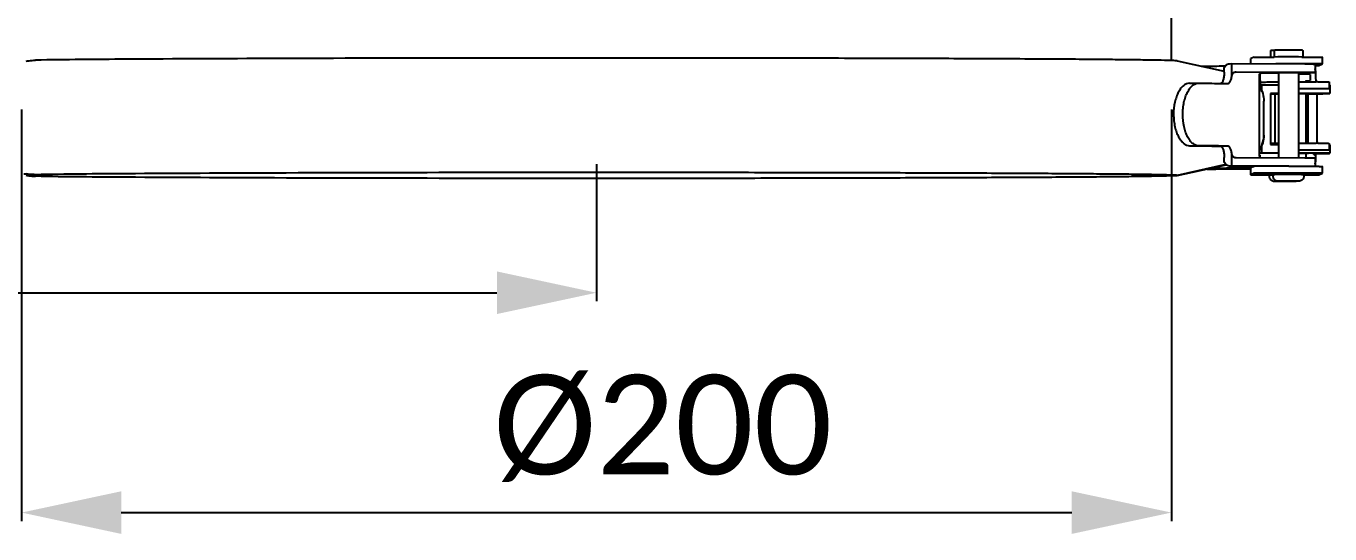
# Model space of a CAD drawing. Header units: millimetres. Extents: x 233 to 4124, y -943 to 2529.
# Drawn here: x 3369 to 3598.1, y 231.1 to 320.3 of the extents above; entities that cross this region are included whole.
import ezdxf

# ---------------------------------------------------------------- set-up
doc = ezdxf.new("R2010")
doc.units = ezdxf.units.MM
doc.header["$LTSCALE"] = 115.5
doc.header["$PDMODE"] = 3
doc.header["$PDSIZE"] = 8
doc.layers.get('0').update_dxf_attribs({"linetype": 'CONTINUOUS'})
doc.layers.get('Defpoints').update_dxf_attribs({"linetype": 'CONTINUOUS'})
doc.styles.get("Standard").update_dxf_attribs({"font": 'calibri.ttf'})
doc.dimstyles.new('DIMSTYLE_1', dxfattribs={"dimtxt": 17.5, "dimasz": 17.5, "dimexe": 1.5, "dimexo": 1, "dimgap": 0.875, "dimtad": 1, "dimdec": 0, "dimdsep": 46, "dimtxsty": 'Standard', "dimblk": '_FILLED', "dimblk1": '_FILLED', "dimblk2": '_FILLED', "dimcen": 0.09, "dimazin": 2, "dimtp": 0.01, "dimtm": 0.01, "dimtfac": 1, "dimtdec": 0, "dimtofl": 0, "dimtmove": 0, "dimatfit": 3, "dimldrblk": '_FILLED', "dimfxl": 1, "dimtolj": 1, "dimarcsym": 0})
doc.dimstyles.new('DIMSTYLE_3', dxfattribs={"dimtxt": 17.5, "dimasz": 17.5, "dimexe": 1.5, "dimexo": 1, "dimgap": 0.875, "dimtad": 1, "dimdsep": 46, "dimtxsty": 'Standard', "dimblk": '_FILLED', "dimblk1": '_FILLED', "dimblk2": '_FILLED', "dimcen": 0.09, "dimazin": 2, "dimtp": 0.01, "dimtm": 0.01, "dimtfac": 1, "dimtofl": 0, "dimtmove": 0, "dimatfit": 3, "dimldrblk": '_FILLED', "dimfxl": 1, "dimtolj": 1, "dimarcsym": 0})

# ---------------------------------------------------------------- blocks, each defined once
blk = doc.blocks.new('_FILLED')
at = {"color": 0, "linetype": 'ByBlock'}
blk.add_solid([(0, 0), (-1, 0.214), (-1, -0.214)], dxfattribs=at)
blk = doc.blocks.new('*D182')
at = {"color": 0, "linetype": 'Continuous', "lineweight": -2}
for p, q in [((3368.21, 305.69), (3368.21, 233.33)), ((3570.21, 305.69), (3570.21, 233.33)), ((3385.71, 234.83), (3552.71, 234.83))]:
    blk.add_line(p, q, dxfattribs=at)
at = {"layer": 'Defpoints', "color": 0}
for p in [(3368.21, 306.69), (3570.21, 306.69), (3570.21, 234.83)]:
    blk.add_point(p, dxfattribs=at)
at = {"color": 0, "linetype": 'ByBlock', "lineweight": -2, "xscale": 17.5, "yscale": 17.5, "zscale": 17.5, "rotation": 180}
blk.add_blockref('_FILLED', (3368.21, 234.83), dxfattribs=at)
at = {"color": 0, "linetype": 'ByBlock', "lineweight": -2, "xscale": 17.5, "yscale": 17.5, "zscale": 17.5}
blk.add_blockref('_FILLED', (3570.21, 234.83), dxfattribs=at)
at = {"color": 0, "insert": (3480.87, 259.04), "char_height": 17.5, "attachment_point": 2, "line_spacing_factor": 0.9}
blk.add_mtext('\\A1;%%c200', dxfattribs=at)
blk = doc.blocks.new('*D183')
at = {"color": 0, "linetype": 'Continuous', "lineweight": -2}
for p, q in [((3056.71, 426.17), (3056.71, 271.97)), ((3469.21, 296.08), (3469.21, 271.97)), ((3074.21, 273.47), (3451.71, 273.47))]:
    blk.add_line(p, q, dxfattribs=at)
at = {"layer": 'Defpoints', "color": 0}
for p in [(3056.71, 427.17), (3469.21, 297.08), (3469.21, 273.47)]:
    blk.add_point(p, dxfattribs=at)
at = {"color": 0, "linetype": 'ByBlock', "lineweight": -2, "xscale": 17.5, "yscale": 17.5, "zscale": 17.5, "rotation": 180}
blk.add_blockref('_FILLED', (3056.71, 273.47), dxfattribs=at)
at = {"color": 0, "linetype": 'ByBlock', "lineweight": -2, "xscale": 17.5, "yscale": 17.5, "zscale": 17.5}
blk.add_blockref('_FILLED', (3469.21, 273.47), dxfattribs=at)
at = {"color": 0, "insert": (3262.33, 297.68), "char_height": 17.5, "attachment_point": 2, "line_spacing_factor": 0.9}
blk.add_mtext('\\A1;413', dxfattribs=at)

msp = doc.modelspace()

# ---------------------------------------------------------------- linework, layer by layer
at = {"linetype": 'Continuous'}
for p, q in [((3570.20762, 314.26531), (3570.20762, 324.68534)), ((3571.20215, 314.21618), (3579.48828, 312.39361)), ((3584.1433, 314.61371), (3584.14377, 314.61408)), ((3584.1433, 313.7169), (3584.1433, 314.6137)), ((3584.77872, 314.87226), (3584.14377, 314.61408)), ((3587.6433, 315.96368), (3587.6433, 314.89769)), ((3588.26884, 314.89948), (3588.28345, 314.89951)), ((3588.27825, 316.02187), (3588.27825, 314.92188)), ((3588.2783, 314.89937), (3588.2929, 314.8994)), ((3593.1195, 314.89985), (3593.27257, 314.89951)), ((3593.26361, 314.89941), (3593.2782, 314.89938)), ((3593.27257, 314.89951), (3593.28734, 314.89948)), ((3593.27825, 316.02187), (3593.27825, 314.92188)), ((3596.77825, 313.6719), (3596.77825, 314.87188)), ((3579.48828, 312.22682), (3579.48828, 312.72681)), ((3580.40146, 313.72891), (3580.85803, 313.72996)), ((3580.85803, 313.72996), (3593.66272, 313.67906)), ((3580.85803, 311.72999), (3580.85803, 313.72996)), ((3593.66272, 312.17908), (3581.58931, 312.22708)), ((3585.66464, 297.63963), (3585.66464, 311.63945)), ((3586.18343, 312.13917), (3589.02825, 312.13764)), ((3588.55094, 312.15887), (3588.52825, 312.16047)), ((3589.02825, 312.16754), (3589.02825, 297.19769)), ((3592.52825, 312.16753), (3592.52825, 297.18378)), ((3593.00557, 312.16209), (3593.02825, 312.16049)), ((3593.6692, 313.69852), (3593.038, 313.70004)), ((3594.56267, 311.84907), (3594.56267, 310.74908)), ((3595.40158, 313.66381), (3595.44866, 313.66047)), ((3595.44866, 312.16049), (3595.40158, 312.16383)), ((3595.46475, 313.69087), (3595.41456, 313.69118)), ((3595.44866, 313.66046), (3595.44866, 312.16048)), ((3596.14284, 313.41334), (3596.77779, 313.67152)), ((3596.77779, 313.67152), (3596.77825, 313.67189)), ((3573.37589, 310.29884), (3574.94406, 310.29998)), ((3574.94397, 310.29998), (3574.95743, 310.29992)), ((3580.17192, 310.23955), (3580.1758, 310.23953)), ((3585.77566, 310.8457), (3585.78242, 310.77134)), ((3585.77925, 310.77077), (3585.77925, 309.96967)), ((3586.10599, 309.99531), (3589.02825, 310.00129)), ((3586.10599, 308.80386), (3586.10599, 309.99531)), ((3593.81267, 310.64908), (3593.81267, 310.53314)), ((3593.83618, 310.69053), (3593.85377, 310.69062)), ((3593.85505, 310.69835), (3593.85527, 310.69837)), ((3595.91002, 310.53424), (3595.64096, 310.53421)), ((3595.91002, 309.33426), (3595.64096, 309.33423)), ((3597.95304, 310.52434), (3597.95352, 310.52412)), ((3597.95352, 309.32414), (3597.95304, 309.32436)), ((3597.95352, 310.52412), (3597.95352, 309.32414)), ((3598.06267, 309.97474), (3598.06267, 308.47475)), ((3586.44908, 301.14816), (3586.44908, 307.1646)), ((3589.02825, 308.50131), (3587.62674, 308.49844)), ((3587.62674, 308.49844), (3587.62674, 299.49856)), ((3587.62693, 308.42811), (3589.02825, 308.43194)), ((3588.3933, 308.4302), (3588.3933, 299.7171)), ((3593.81267, 308.48183), (3593.81267, 299.73327)), ((3593.81267, 308.44502), (3594.9135, 308.44803)), ((3594.23084, 299.73352), (3594.23084, 308.44616)), ((3595.79769, 300.06251), (3595.79769, 308.45098)), ((3598.06233, 308.47443), (3598.06267, 308.47475)), ((3586.10599, 297.99547), (3586.10599, 299.46733)), ((3589.02825, 298.00144), (3586.10599, 297.99547)), ((3587.62674, 299.49856), (3589.02825, 299.50142)), ((3593.81267, 297.98197), (3593.81267, 297.17857)), ((3595.47451, 297.9499), (3595.61773, 297.95042)), ((3595.91002, 299.73438), (3595.64096, 299.73435)), ((3595.91002, 298.5344), (3595.64096, 298.53437)), ((3597.95304, 299.72448), (3597.95352, 299.72426)), ((3597.95352, 298.52427), (3597.95304, 298.52449)), ((3597.95352, 299.72426), (3597.95352, 298.52427)), ((3598.06233, 297.97456), (3598.06267, 297.97489)), ((3598.06267, 299.47487), (3598.06267, 297.97489)), ((3579.79842, 295.98501), (3571.20215, 294.09118)), ((3571.20215, 294.05502), (3579.83537, 295.95393)), ((3579.48828, 296.72701), (3579.48828, 297.22701)), ((3580.40146, 295.72914), (3580.38761, 295.72929)), ((3580.85803, 295.73019), (3580.40146, 295.72914)), ((3580.85803, 295.73019), (3580.85803, 297.73017)), ((3590.85291, 295.69046), (3580.85803, 295.73019)), ((3581.5781, 297.22745), (3581.58931, 297.22727)), ((3581.58931, 297.22727), (3593.66272, 297.17927)), ((3584.72242, 295.64961), (3584.14377, 295.41433)), ((3585.7252, 297.41886), (3585.7252, 297.63963)), ((3592.90239, 295.70054), (3593.00897, 295.70033)), ((3593.00897, 295.70033), (3593.03232, 295.70028)), ((3595.40158, 297.16402), (3595.44866, 297.16068)), ((3595.42176, 295.69137), (3595.45201, 295.69118)), ((3595.44866, 297.16067), (3595.44866, 295.69117)), ((3596.77825, 294.47214), (3596.77825, 295.67213)), ((3571.19456, 294.08951), (3571.20215, 294.05502)), ((3582.74146, 295.30928), (3582.74104, 295.30947)), ((3582.74154, 295.25757), (3582.85039, 295.25863)), ((3584.1433, 294.21396), (3584.1433, 295.41395)), ((3584.14377, 294.21434), (3584.1433, 294.21397)), ((3584.77872, 294.47252), (3584.14377, 294.21434)), ((3587.39296, 294.18697), (3587.40179, 294.18694)), ((3587.3933, 294.01397), (3587.3933, 294.16396)), ((3588.02825, 294.07215), (3588.02825, 294.22215)), ((3588.9845, 294.28237), (3588.99721, 294.28242)), ((3588.99721, 294.28242), (3589.0125, 294.28249)), ((3589.02825, 294.47697), (3589.02825, 294.32215)), ((3592.52825, 294.47694), (3592.52825, 294.32215)), ((3592.54286, 294.28249), (3592.54876, 294.28246)), ((3592.57243, 294.2908), (3592.54436, 294.29076)), ((3592.5491, 294.28247), (3592.55863, 294.28242)), ((3592.55863, 294.28242), (3592.57105, 294.28237)), ((3593.52825, 294.07215), (3593.52825, 294.22215)), ((3596.14284, 294.21359), (3596.77779, 294.47177)), ((3596.77779, 294.47177), (3596.77825, 294.47214))]:
    msp.add_line(p, q, dxfattribs=at)
for points in [[(3595.57312, 312.27012), (3595.56641, 312.38997), (3595.54714, 312.51152), (3595.51641, 312.62767), (3595.47532, 312.73763), (3595.44866, 312.7922)], [(3595.63331, 310.53373), (3595.61802, 310.77627), (3595.59879, 311.17351), (3595.58408, 311.60305), (3595.57498, 312.0597), (3595.57302, 312.2701)], [(3595.57302, 296.65629), (3595.57497, 296.86667), (3595.58404, 297.323), (3595.59866, 297.7521), (3595.60819, 297.95048)], [(3595.44866, 296.13422), (3595.47368, 296.18498), (3595.51528, 296.29518), (3595.54648, 296.41177), (3595.56615, 296.53401), (3595.57312, 296.65628)]]:
    msp.add_lwpolyline(points, dxfattribs=at)
for centre, radius, start, end in [((3590.70911, -751.81678), 1066.71905, 89.99227378, 90.13028742), ((3590.79675, -805.73885), 1120.64111, 89.88124285, 89.9971262), ((3633.63608, 312.91335), 47.91623, 181.246509, 181.4193895), ((3590.77791, -816.88283), 1130.58512, 89.88546323, 90.11330805), ((3592.4878, -174.97188), 488.67182, 89.6568412, 89.8614836), ((3585.54328, 313.33433), 2.86696, 275.8896449, 276.5083494), ((3581.81408, 301.11228), 4.635, 340.357896, 359.9298469), ((3581.8379, 301.11179), 4.61241, 326.4859426, 340.2640884), ((3591.32199, -210.22124), 509.94711, 90.2590447, 90.4156723), ((3607.83861, 296.68971), 22.11052, 177.5220429, 178.1732625), ((3370.70538, 297.6569), 3.72892, 268.7155932, 269.0000475), ((3552.96456, 3150.24848), 2855.14629, 270.47185211, 270.59771998), ((3588.39337, 294.01397), 1.00006, 180.0001613, 225.0011052), ((3589.02831, 294.07215), 1.00006, 180.0001613, 225.0011052), ((3592.52819, 294.07215), 1.00006, 314.9988957, 359.9998377)]:
    msp.add_arc(centre, radius, start, end, dxfattribs=at)
for points, knots in [([(3368.99524, 314.16729), (3369.16848, 314.19291), (3369.71456, 314.2683), (3370.26388, 314.33609), (3370.6403, 314.34265)], [0, 0, 0, 0, 0.317478882, 1, 1, 1, 1]), ([(3571.20215, 314.21618), (3570.96652, 314.25035), (3570.22498, 314.26634), (3568.72741, 314.32025), (3566.45009, 314.35518), (3563.41531, 314.39955), (3559.64451, 314.43905), (3553.23654, 314.49522), (3543.65461, 314.5557), (3530.49057, 314.6153), (3515.41351, 314.66263), (3498.89192, 314.69628), (3475.48531, 314.72147), (3446.63556, 314.71306), (3414.96895, 314.65263), (3389.95569, 314.53455), (3375.94994, 314.43518), (3370.6403, 314.34265)], [0, 0, 0, 0, 0.003561258, 0.011059994, 0.022439792, 0.037614055, 0.056463801, 0.078842744, 0.133466679, 0.199788524, 0.275747558, 0.358984309, 0.44691251, 0.625854513, 0.790507722, 0.920568451, 1, 1, 1, 1]), ([(3584.77872, 314.87226), (3584.78497, 314.8748), (3584.80917, 314.87365), (3584.85814, 314.87782), (3584.93759, 314.87856), (3585.04543, 314.88108), (3585.18192, 314.88285), (3585.41854, 314.88573), (3585.77918, 314.88883), (3586.28436, 314.89216), (3586.87856, 314.8951), (3587.55001, 314.89761), (3588.02208, 314.8989), (3588.26884, 314.89948)], [0, 0, 0, 0, 0.005802597, 0.020074739, 0.042767046, 0.073768782, 0.112920102, 0.160040366, 0.27718491, 0.422885253, 0.594258286, 0.78790599, 1, 1, 1, 1]), ([(3588.27729, 316.02172), (3588.19408, 316.02123), (3588.04922, 316.02034), (3587.88335, 316.01841), (3587.78322, 316.01729), (3587.72277, 316.0151), (3587.6754, 316.01652), (3587.65798, 315.9991)], [0, 0, 0, 0, 0.401824156, 0.698352211, 0.804261553, 0.881033716, 1, 1, 1, 1]), ([(3588.44327, 316.07563), (3588.41412, 316.07517), (3588.36616, 316.07399), (3588.30826, 316.07261), (3588.29293, 316.05729)], [0, 0, 0, 0, 0.573539631, 1, 1, 1, 1]), ([(3593.26358, 316.05729), (3593.24608, 316.07478), (3593.19845, 316.07327), (3593.13762, 316.0755), (3593.03673, 316.0766), (3592.86961, 316.07854), (3592.62044, 316.0801), (3592.31421, 316.08162), (3591.95984, 316.0828), (3591.56856, 316.08368), (3591.15247, 316.08419), (3590.72458, 316.08433), (3590.16913, 316.08402), (3589.5434, 316.08291), (3588.92674, 316.08019), (3588.57779, 316.07777), (3588.44327, 316.07563)], [0, 0, 0, 0, 0.015389715, 0.025356241, 0.039105143, 0.077594664, 0.129738489, 0.193930271, 0.268177747, 0.350171726, 0.437359888, 0.527026382, 0.616365823, 0.782915769, 0.916297462, 1, 1, 1, 1]), ([(3593.28734, 314.89948), (3593.53676, 314.89889), (3594.01361, 314.89758), (3594.69128, 314.89504), (3595.2897, 314.89206), (3595.73318, 314.88914), (3596.03939, 314.88654), (3596.22982, 314.88464), (3596.39254, 314.88265), (3596.52698, 314.88072), (3596.63182, 314.87853), (3596.70167, 314.87708), (3596.74111, 314.87505), (3596.76161, 314.87481), (3596.77032, 314.87252), (3596.77827, 314.87319), (3596.77825, 314.87188)], [0, 0, 0, 0, 0.214323613, 0.409746318, 0.582316308, 0.728538719, 0.79082538, 0.845454555, 0.892162053, 0.930699058, 0.96087856, 0.98254777, 0.99015173, 0.995593402, 0.998870462, 1, 1, 1, 1]), ([(3575.45966, 313.28363), (3575.84997, 313.28791), (3577.283, 313.30413), (3578.71602, 313.32237), (3579.75871, 313.33751)], [0, 0, 0, 0, 0.272362368, 1, 1, 1, 1]), ([(3579.48828, 312.22682), (3579.48828, 311.98602), (3579.4617, 311.53284), (3579.36002, 311), (3579.23154, 310.64695), (3579.10919, 310.41441), (3578.9724, 310.27145), (3578.87105, 310.24474)], [0, 0, 0, 0, 0.33499925, 0.629713036, 0.752000086, 0.854198591, 1, 1, 1, 1]), ([(3579.48828, 312.72681), (3579.48828, 312.85675), (3579.53464, 313.11602), (3579.73498, 313.44823), (3580.03815, 313.67432), (3580.28239, 313.72863), (3580.40146, 313.72891)], [0, 0, 0, 0, 0.260765834, 0.515412813, 0.761038093, 1, 1, 1, 1]), ([(3580.17582, 310.23953), (3580.22276, 310.23965), (3580.32736, 310.27303), (3580.45708, 310.39819), (3580.57206, 310.58626), (3580.67149, 310.83413), (3580.75284, 311.1338), (3580.83555, 311.60271), (3580.85803, 311.97508), (3580.85803, 312.22998)], [0, 0, 0, 0, 0.063282057, 0.140411033, 0.238459214, 0.358699205, 0.49925004, 0.656367791, 1, 1, 1, 1]), ([(3581.58931, 312.22708), (3581.51411, 312.22738), (3581.36167, 312.21209), (3581.13981, 312.13555), (3580.93456, 311.99042), (3580.85803, 311.81946), (3580.85803, 311.72999)], [0, 0, 0, 0, 0.233609822, 0.471559025, 0.722053562, 1, 1, 1, 1]), ([(3585.66464, 311.63945), (3585.66464, 311.70582), (3585.69321, 311.84001), (3585.81174, 312.00596), (3585.98368, 312.11445), (3586.11731, 312.1392), (3586.18343, 312.13917)], [0, 0, 0, 0, 0.250526931, 0.500686463, 0.750432776, 1, 1, 1, 1]), ([(3585.73455, 311.72645), (3585.73664, 311.64115), (3585.74475, 311.34736), (3585.75813, 311.05355), (3585.77578, 310.8457)], [0, 0, 0, 0, 0.290295477, 1, 1, 1, 1]), ([(3588.52829, 312.16047), (3588.5282, 312.16113), (3588.53251, 312.16065), (3588.53679, 312.16185), (3588.5476, 312.16184), (3588.56808, 312.16281), (3588.60452, 312.16339), (3588.65902, 312.16437), (3588.72877, 312.1652), (3588.8501, 312.16643), (3588.9482, 312.16713), (3589.01815, 312.16758)], [0, 0, 0, 0, 0.004042179, 0.016126739, 0.036321355, 0.064580015, 0.145025472, 0.256920925, 0.399503318, 0.571688068, 1, 1, 1, 1]), ([(3589.0181, 312.15338), (3588.96149, 312.15374), (3588.80577, 312.15518), (3588.65, 312.15536), (3588.55094, 312.15887)], [0, 0, 0, 0, 0.363514131, 1, 1, 1, 1]), ([(3589.01815, 312.16758), (3589.60486, 312.17131), (3590.77829, 312.17244), (3591.95171, 312.17131), (3592.53841, 312.16758)], [0, 0, 0, 0, 0.50000474, 1, 1, 1, 1]), ([(3594.548, 311.88449), (3594.53097, 311.90152), (3594.48512, 311.90053), (3594.42672, 311.90257), (3594.33086, 311.90372), (3594.17187, 311.90557), (3593.9345, 311.90714), (3593.6421, 311.90864), (3593.30275, 311.90983), (3592.92663, 311.91074), (3592.66474, 311.91111), (3592.52947, 311.91125)], [0, 0, 0, 0, 0.035757979, 0.058355094, 0.089525078, 0.176848998, 0.295341386, 0.441542724, 0.611148949, 0.799156645, 1, 1, 1, 1]), ([(3592.53439, 312.13857), (3592.74097, 312.13899), (3593.13675, 312.13997), (3593.70024, 312.14193), (3594.19968, 312.14426), (3594.57072, 312.14658), (3594.82746, 312.14865), (3594.98736, 312.15019), (3595.12418, 312.15176), (3595.23711, 312.15339), (3595.31611, 312.1548), (3595.36677, 312.15607), (3595.39567, 312.1568), (3595.41739, 312.15793), (3595.43474, 312.15808), (3595.44191, 312.16), (3595.44871, 312.1594), (3595.44864, 312.16049)], [0, 0, 0, 0, 0.212630521, 0.407388677, 0.580014105, 0.726719296, 0.789319474, 0.844287792, 0.891315725, 0.930144837, 0.960572621, 0.972576179, 0.982418775, 0.990089601, 0.995578423, 0.998877106, 1, 1, 1, 1]), ([(3593.02822, 312.16049), (3593.02831, 312.15983), (3593.024, 312.16031), (3593.01972, 312.15911), (3593.00891, 312.15912), (3592.98843, 312.15815), (3592.95199, 312.15757), (3592.89749, 312.15659), (3592.82773, 312.15576), (3592.70641, 312.15453), (3592.60831, 312.15383), (3592.53835, 312.15338)], [0, 0, 0, 0, 0.004042179, 0.016126739, 0.036321355, 0.064580015, 0.145025472, 0.256920925, 0.399503318, 0.571688068, 1, 1, 1, 1]), ([(3592.53841, 312.16758), (3592.59502, 312.16722), (3592.75073, 312.16578), (3592.90651, 312.1656), (3593.00557, 312.16209)], [0, 0, 0, 0, 0.363514131, 1, 1, 1, 1]), ([(3593.66272, 313.67906), (3594.04945, 313.67752), (3594.62902, 313.67263), (3595.20878, 313.67063), (3595.40158, 313.66381)], [0, 0, 0, 0, 0.667190098, 1, 1, 1, 1]), ([(3595.40158, 312.16383), (3595.20878, 312.17065), (3594.62902, 312.17265), (3594.04945, 312.17754), (3593.66272, 312.17908)], [0, 0, 0, 0, 0.332809902, 1, 1, 1, 1]), ([(3596.77825, 313.67189), (3596.77828, 313.67372), (3596.76704, 313.67228), (3596.75498, 313.67561), (3596.72619, 313.67553), (3596.69004, 313.67731), (3596.64202, 313.67832), (3596.55793, 313.6802), (3596.42702, 313.68222), (3596.24026, 313.68456), (3596.01462, 313.6868), (3595.75181, 313.68895), (3595.56437, 313.69024), (3595.46475, 313.69087)], [0, 0, 0, 0, 0.004161985, 0.016348708, 0.036594615, 0.064882032, 0.10117935, 0.145411676, 0.257324994, 0.399871992, 0.572007276, 0.772526202, 1, 1, 1, 1]), ([(3595.47145, 313.39975), (3595.56618, 313.40068), (3595.73032, 313.40259), (3595.91954, 313.40511), (3596.03204, 313.40803), (3596.0871, 313.40894), (3596.12133, 313.41189), (3596.13833, 313.41151), (3596.14284, 313.41334)], [0, 0, 0, 0, 0.423170727, 0.733375147, 0.84477964, 0.926473885, 0.978254308, 1, 1, 1, 1]), ([(3573.37589, 310.29884), (3573.20329, 310.29871), (3572.83456, 310.21993), (3572.32543, 309.89986), (3571.85375, 309.39714), (3571.432, 308.72495), (3571.07585, 307.90039), (3570.70335, 306.59464), (3570.55691, 305.16377), (3570.63765, 303.71575), (3570.81024, 302.66971), (3571.08444, 301.71601), (3571.4428, 300.88907), (3571.86647, 300.21391), (3572.33899, 299.70766), (3572.84772, 299.38318), (3573.21662, 299.30064), (3573.3894, 299.29892)], [0, 0, 0, 0, 0.038959735, 0.08273088, 0.133845051, 0.193311653, 0.26100828, 0.33591146, 0.499186568, 0.582451507, 0.662867985, 0.737956429, 0.805899913, 0.86565273, 0.917040383, 0.96099728, 1, 1, 1, 1]), ([(3574.95743, 299.30006), (3574.78609, 299.30178), (3574.41991, 299.38463), (3573.91585, 299.70963), (3573.44835, 300.21651), (3573.02976, 300.89218), (3572.67565, 301.71933), (3572.30423, 303.02654), (3572.1553, 304.45683), (3572.23082, 305.90385), (3572.39836, 306.94811), (3572.66672, 307.89973), (3573.01899, 308.72426), (3573.43661, 309.39666), (3573.90348, 309.89976), (3574.4074, 310.2207), (3574.77311, 310.29985), (3574.94406, 310.29998)], [0, 0, 0, 0, 0.038779374, 0.082573871, 0.133873259, 0.193624351, 0.261643487, 0.336857232, 0.500590263, 0.58396533, 0.664406524, 0.739427096, 0.807203716, 0.866690907, 0.917731865, 0.961310135, 1, 1, 1, 1]), ([(3574.95743, 310.29992), (3575.43266, 310.29515), (3577.17085, 310.27711), (3578.90901, 310.25667), (3580.17192, 310.23955)], [0, 0, 0, 0, 0.273406394, 1, 1, 1, 1]), ([(3585.66499, 309.96073), (3585.7142, 309.96339), (3585.86135, 309.9723), (3586.0088, 309.98138), (3586.10599, 309.99531)], [0, 0, 0, 0, 0.334253206, 1, 1, 1, 1]), ([(3585.78242, 310.77134), (3585.78383, 310.75615), (3585.78904, 310.70276), (3585.79514, 310.64945), (3585.80056, 310.61145)], [0, 0, 0, 0, 0.28432292, 1, 1, 1, 1]), ([(3585.80056, 310.61145), (3585.80523, 310.57874), (3585.81321, 310.54671), (3585.82536, 310.48124), (3585.83747, 310.48249)], [0, 0, 0, 0, 0.730745684, 1, 1, 1, 1]), ([(3585.86825, 310.48584), (3585.95803, 310.49611), (3586.26025, 310.4936), (3586.88448, 310.50935), (3587.84398, 310.51312), (3588.592, 310.51851), (3589.01644, 310.52052)], [0, 0, 0, 0, 0.086108253, 0.287121634, 0.595579575, 1, 1, 1, 1]), ([(3592.5157, 310.53131), (3592.76957, 310.53177), (3593.81132, 310.5334), (3594.85307, 310.53413), (3595.64096, 310.53421)], [0, 0, 0, 0, 0.243691767, 1, 1, 1, 1]), ([(3595.64096, 309.33423), (3595.37579, 309.3342), (3594.33404, 309.33387), (3593.29229, 309.33272), (3592.5157, 309.33133)], [0, 0, 0, 0, 0.254538442, 1, 1, 1, 1]), ([(3593.85377, 310.69062), (3593.94733, 310.69113), (3594.07876, 310.69194), (3594.24165, 310.69338), (3594.33579, 310.6944), (3594.41006, 310.69549), (3594.46404, 310.69647), (3594.49689, 310.69762), (3594.52356, 310.69888), (3594.53951, 310.70518), (3594.548, 310.71367)], [0, 0, 0, 0, 0.402403481, 0.565259213, 0.700604353, 0.807319701, 0.884668914, 0.932946376, 0.948402945, 1, 1, 1, 1]), ([(3595.91002, 310.53424), (3596.1662, 310.53427), (3596.53894, 310.53403), (3597.01445, 310.53269), (3597.31894, 310.53187), (3597.57077, 310.52946), (3597.76099, 310.53026), (3597.88066, 310.52413), (3597.9378, 310.52789), (3597.95304, 310.52434)], [0, 0, 0, 0, 0.376171859, 0.547297814, 0.698261128, 0.823195294, 0.917311283, 0.97701384, 1, 1, 1, 1]), ([(3597.95304, 309.32436), (3597.9378, 309.3279), (3597.88066, 309.32414), (3597.76099, 309.33028), (3597.57077, 309.32947), (3597.31894, 309.33188), (3597.01445, 309.33271), (3596.53894, 309.33404), (3596.1662, 309.33429), (3595.91002, 309.33426)], [0, 0, 0, 0, 0.022986136, 0.082688652, 0.176804599, 0.301738728, 0.452702026, 0.623827993, 1, 1, 1, 1]), ([(3597.95155, 309.32369), (3597.95189, 309.32367), (3597.95258, 309.32373), (3597.95322, 309.32398), (3597.95352, 309.32414)], [0, 0, 0, 0, 0.504327943, 1, 1, 1, 1]), ([(3597.95537, 309.98045), (3597.97099, 309.98004), (3597.99685, 309.97867), (3598.03331, 309.97913), (3598.04845, 309.97482), (3598.0627, 309.97702), (3598.06267, 309.97473)], [0, 0, 0, 0, 0.436020927, 0.748191237, 0.936106101, 1, 1, 1, 1]), ([(3598.06267, 308.47475), (3598.0627, 308.47697), (3598.04889, 308.47488), (3598.03419, 308.47905), (3597.9989, 308.47868), (3597.95468, 308.48077), (3597.89595, 308.48183), (3597.79325, 308.48392), (3597.63359, 308.48612), (3597.40624, 308.48867), (3597.13232, 308.49108), (3596.81433, 308.49337), (3596.31046, 308.49637), (3595.59414, 308.49952), (3594.64888, 308.50236), (3593.61382, 308.50428), (3592.89753, 308.50489), (3592.5303, 308.50504)], [0, 0, 0, 0, 0.001205188, 0.00474775, 0.010632686, 0.018852579, 0.029394948, 0.042232594, 0.074670185, 0.115898763, 0.165546628, 0.223194289, 0.288330811, 0.438759492, 0.611609102, 0.800877055, 1, 1, 1, 1]), ([(3592.5313, 308.4859), (3592.65437, 308.48576), (3593.08417, 308.48509), (3593.51396, 308.48381), (3593.82068, 308.48186)], [0, 0, 0, 0, 0.286345451, 1, 1, 1, 1]), ([(3593.82068, 308.48186), (3593.8909, 308.48142), (3593.98947, 308.48081), (3594.11102, 308.47938), (3594.18159, 308.47896), (3594.23498, 308.47691), (3594.27802, 308.47872), (3594.29561, 308.47317), (3594.31272, 308.47743), (3594.31267, 308.47475)], [0, 0, 0, 0, 0.428063388, 0.600204123, 0.7427294, 0.854683938, 0.935166083, 0.983683705, 1, 1, 1, 1]), ([(3594.31254, 308.47463), (3594.3096, 308.47325), (3594.29742, 308.47435), (3594.27298, 308.47198), (3594.23261, 308.47195), (3594.15, 308.47016), (3594.01153, 308.4691), (3593.89158, 308.4681), (3593.82263, 308.46766)], [0, 0, 0, 0, 0.019901806, 0.070991368, 0.152963284, 0.265353153, 0.577834532, 1, 1, 1, 1]), ([(3594.9135, 308.44803), (3594.9903, 308.44824), (3595.28513, 308.44908), (3595.57995, 308.4501), (3595.79797, 308.45098)], [0, 0, 0, 0, 0.260491367, 1, 1, 1, 1]), ([(3595.79797, 308.45098), (3595.9637, 308.45165), (3596.27778, 308.45305), (3596.72102, 308.45551), (3597.1069, 308.45821), (3597.43073, 308.461), (3597.6884, 308.46415), (3597.86048, 308.46653), (3597.9625, 308.46939), (3598.01237, 308.47017), (3598.04303, 308.47314), (3598.05843, 308.47259), (3598.06233, 308.47443)], [0, 0, 0, 0, 0.219553375, 0.416061974, 0.587176349, 0.730752312, 0.845036464, 0.92861372, 0.958558967, 0.980466875, 0.99428882, 1, 1, 1, 1]), ([(3573.3894, 299.29892), (3573.88467, 299.294), (3575.68957, 299.27545), (3577.49445, 299.25433), (3578.80403, 299.23653)], [0, 0, 0, 0, 0.274403546, 1, 1, 1, 1]), ([(3580.17192, 299.2397), (3579.7784, 299.24503), (3578.04027, 299.26756), (3576.30209, 299.28656), (3574.95743, 299.30006)], [0, 0, 0, 0, 0.226403248, 1, 1, 1, 1]), ([(3578.80403, 299.23653), (3578.85121, 299.23589), (3578.95615, 299.20083), (3579.08589, 299.0735), (3579.20119, 298.88296), (3579.30095, 298.63239), (3579.38262, 298.32997), (3579.46561, 297.85787), (3579.48828, 297.48327), (3579.48828, 297.22701)], [0, 0, 0, 0, 0.063124901, 0.140442795, 0.238807894, 0.359345381, 0.500075954, 0.657183537, 1, 1, 1, 1]), ([(3580.85803, 297.23018), (3580.85803, 297.48644), (3580.83531, 297.86106), (3580.75206, 298.33314), (3580.67014, 298.63557), (3580.57008, 298.88616), (3580.45445, 299.07672), (3580.32435, 299.20403), (3580.21921, 299.23905), (3580.17192, 299.2397)], [0, 0, 0, 0, 0.342668127, 0.499722722, 0.640425099, 0.760963649, 0.85936538, 0.936759754, 1, 1, 1, 1]), ([(3586.10599, 297.99547), (3586.08178, 297.99199), (3585.93516, 297.97569), (3585.78783, 297.96751), (3585.66499, 297.96089)], [0, 0, 0, 0, 0.165828135, 1, 1, 1, 1]), ([(3592.5157, 299.73145), (3592.76957, 299.73191), (3593.81132, 299.73354), (3594.85307, 299.73427), (3595.64096, 299.73435)], [0, 0, 0, 0, 0.243691767, 1, 1, 1, 1]), ([(3595.64096, 298.53437), (3595.37579, 298.53434), (3594.33404, 298.53401), (3593.29229, 298.53286), (3592.5157, 298.53147)], [0, 0, 0, 0, 0.254538442, 1, 1, 1, 1]), ([(3598.06267, 297.97489), (3598.0627, 297.97711), (3598.04889, 297.97502), (3598.03419, 297.97918), (3597.9989, 297.97882), (3597.95468, 297.9809), (3597.89595, 297.98197), (3597.79325, 297.98406), (3597.63359, 297.98625), (3597.40624, 297.98881), (3597.13232, 297.99121), (3596.81433, 297.99351), (3596.31046, 297.9965), (3595.59414, 297.99966), (3594.64888, 298.00249), (3593.61382, 298.00441), (3592.89753, 298.00503), (3592.5303, 298.00517)], [0, 0, 0, 0, 0.001205188, 0.00474775, 0.010632686, 0.018852579, 0.029394948, 0.042232594, 0.074670185, 0.115898763, 0.165546628, 0.223194289, 0.288330811, 0.438759492, 0.611609102, 0.800877055, 1, 1, 1, 1]), ([(3592.5313, 297.98603), (3592.65437, 297.9859), (3593.08417, 297.98522), (3593.51396, 297.98394), (3593.82068, 297.982)], [0, 0, 0, 0, 0.286345451, 1, 1, 1, 1]), ([(3593.82068, 297.982), (3593.8909, 297.98155), (3593.98947, 297.98094), (3594.11102, 297.97951), (3594.18159, 297.9791), (3594.23498, 297.97704), (3594.27802, 297.97885), (3594.29561, 297.9733), (3594.31272, 297.97756), (3594.31267, 297.97489)], [0, 0, 0, 0, 0.428063388, 0.600204123, 0.7427294, 0.854683938, 0.935166083, 0.983683705, 1, 1, 1, 1]), ([(3594.31254, 297.97477), (3594.3096, 297.97338), (3594.29742, 297.97449), (3594.27298, 297.97211), (3594.23261, 297.97209), (3594.15, 297.9703), (3594.01153, 297.96923), (3593.89158, 297.96823), (3593.82263, 297.96779)], [0, 0, 0, 0, 0.019901806, 0.070991368, 0.152963284, 0.265353153, 0.577834532, 1, 1, 1, 1]), ([(3595.04669, 297.94905), (3595.07966, 297.92602), (3595.20095, 297.84077), (3595.32164, 297.7546), (3595.40784, 297.68945)], [0, 0, 0, 0, 0.271241042, 1, 1, 1, 1]), ([(3595.40784, 297.68945), (3595.41073, 297.71258), (3595.42352, 297.8006), (3595.44307, 297.88765), (3595.46146, 297.95064)], [0, 0, 0, 0, 0.262127361, 1, 1, 1, 1]), ([(3595.61773, 297.95042), (3595.79589, 297.95108), (3596.13391, 297.95249), (3596.61143, 297.95497), (3597.02803, 297.95774), (3597.37826, 297.96061), (3597.65728, 297.96388), (3597.84374, 297.96632), (3597.95433, 297.96933), (3598.00835, 297.97008), (3598.0415, 297.97329), (3598.05814, 297.97259), (3598.06233, 297.97456)], [0, 0, 0, 0, 0.218613871, 0.414771168, 0.585944558, 0.729831441, 0.844502854, 0.928417833, 0.958485438, 0.980470799, 0.994318408, 1, 1, 1, 1]), ([(3595.91002, 299.73438), (3596.1662, 299.73441), (3596.53894, 299.73417), (3597.01445, 299.73283), (3597.31894, 299.73201), (3597.57077, 299.7296), (3597.76099, 299.7304), (3597.88066, 299.72427), (3597.9378, 299.72803), (3597.95304, 299.72448)], [0, 0, 0, 0, 0.376171859, 0.547297814, 0.698261128, 0.823195294, 0.917311283, 0.97701384, 1, 1, 1, 1]), ([(3597.95304, 298.52449), (3597.9378, 298.52804), (3597.88066, 298.52428), (3597.76099, 298.53042), (3597.57077, 298.52961), (3597.31894, 298.53202), (3597.01445, 298.53285), (3596.53894, 298.53418), (3596.1662, 298.53443), (3595.91002, 298.5344)], [0, 0, 0, 0, 0.022986136, 0.082688652, 0.176804599, 0.301738728, 0.452702026, 0.623827993, 1, 1, 1, 1]), ([(3597.95155, 298.52383), (3597.95189, 298.52381), (3597.95258, 298.52387), (3597.95322, 298.52411), (3597.95352, 298.52427)], [0, 0, 0, 0, 0.504327943, 1, 1, 1, 1]), ([(3597.95537, 299.48059), (3597.97099, 299.48018), (3597.99685, 299.47881), (3598.03331, 299.47926), (3598.04845, 299.47495), (3598.0627, 299.47716), (3598.06267, 299.47487)], [0, 0, 0, 0, 0.436020927, 0.748191237, 0.936106101, 1, 1, 1, 1]), ([(3580.38761, 295.72922), (3580.26973, 295.73093), (3580.02872, 295.78698), (3579.73037, 296.01257), (3579.53366, 296.34195), (3579.48828, 296.59842), (3579.48828, 296.72701)], [0, 0, 0, 0, 0.239123093, 0.484668905, 0.739170366, 1, 1, 1, 1]), ([(3580.38761, 295.72922), (3580.81984, 295.72304), (3582.27582, 295.701), (3583.73176, 295.67497), (3584.75532, 295.64964)], [0, 0, 0, 0, 0.296865152, 1, 1, 1, 1]), ([(3580.85803, 297.73017), (3580.85803, 297.64147), (3580.93293, 297.47191), (3581.13445, 297.32535), (3581.35314, 297.2462), (3581.50374, 297.22845), (3581.5781, 297.22737)], [0, 0, 0, 0, 0.278019889, 0.528975863, 0.766920835, 1, 1, 1, 1]), ([(3585.92747, 297.20471), (3585.85054, 297.24693), (3585.71556, 297.37297), (3585.66464, 297.55177), (3585.66464, 297.63963)], [0, 0, 0, 0, 0.499693424, 1, 1, 1, 1]), ([(3590.85295, 295.7025), (3591.02726, 295.70249), (3591.71041, 295.7023), (3592.39355, 295.70151), (3592.90239, 295.70054)], [0, 0, 0, 0, 0.255155408, 1, 1, 1, 1]), ([(3593.03232, 295.70028), (3593.25749, 295.69982), (3594.05397, 295.69788), (3594.85046, 295.6949), (3595.42176, 295.69137)], [0, 0, 0, 0, 0.282704652, 1, 1, 1, 1]), ([(3593.66272, 297.17927), (3594.04945, 297.17773), (3594.62902, 297.17285), (3595.20878, 297.17084), (3595.40158, 297.16402)], [0, 0, 0, 0, 0.667190098, 1, 1, 1, 1]), ([(3595.45201, 295.69118), (3595.55256, 295.69055), (3595.74177, 295.68926), (3596.00708, 295.6871), (3596.23491, 295.68485), (3596.4235, 295.6825), (3596.55571, 295.68047), (3596.64063, 295.67858), (3596.68914, 295.67757), (3596.72566, 295.67577), (3596.75474, 295.67587), (3596.76693, 295.6725), (3596.77827, 295.67397), (3596.77825, 295.67213)], [0, 0, 0, 0, 0.227394036, 0.427893543, 0.60002459, 0.74259168, 0.85453255, 0.898775577, 0.935087384, 0.963389824, 0.983645012, 0.995836624, 1, 1, 1, 1]), ([(3368.99524, 294.10391), (3369.11312, 294.08648), (3369.52138, 294.02823), (3369.93091, 293.97743), (3370.2231, 293.95243)], [0, 0, 0, 0, 0.288936623, 1, 1, 1, 1]), ([(3370.6347, 294.21755), (3370.5368, 294.21584), (3369.99702, 294.23067), (3369.46038, 294.29673), (3369.02258, 294.35509)], [0, 0, 0, 0, 0.181463825, 1, 1, 1, 1]), ([(3370.2231, 293.95243), (3370.26021, 293.94925), (3370.39292, 293.93865), (3370.52592, 293.93106), (3370.62179, 293.92891)], [0, 0, 0, 0, 0.279704109, 1, 1, 1, 1]), ([(3571.20215, 294.09118), (3570.9665, 294.12535), (3570.22487, 294.14134), (3568.72712, 294.19525), (3566.4495, 294.23018), (3563.41433, 294.27456), (3559.64304, 294.31406), (3553.23426, 294.37023), (3543.65115, 294.43071), (3530.48555, 294.49032), (3515.40683, 294.53764), (3498.88358, 294.57129), (3475.47512, 294.59647), (3446.62398, 294.58804), (3414.95721, 294.52759), (3389.94616, 294.40948), (3375.94273, 294.31012), (3370.6347, 294.21755)], [0, 0, 0, 0, 0.003561543, 0.011060998, 0.022441936, 0.037617737, 0.056469392, 0.078850579, 0.133479839, 0.199807777, 0.2757732, 0.359016108, 0.446949685, 0.62589795, 0.790548345, 0.92059474, 1, 1, 1, 1]), ([(3571.20215, 294.05502), (3570.96652, 294.02085), (3570.22498, 294.00485), (3568.72741, 293.95095), (3566.45009, 293.91602), (3563.41531, 293.87165), (3559.64451, 293.83214), (3553.23654, 293.77598), (3543.65461, 293.7155), (3530.49057, 293.65589), (3515.41351, 293.60857), (3498.89192, 293.57492), (3475.48531, 293.54973), (3446.63556, 293.55814), (3414.96895, 293.61857), (3389.95569, 293.73665), (3375.94994, 293.83602), (3370.6403, 293.92855)], [0, 0, 0, 0, 0.003561258, 0.011059994, 0.022439792, 0.037614055, 0.056463801, 0.078842744, 0.133466679, 0.199788524, 0.275747558, 0.358984309, 0.44691251, 0.625854513, 0.790507722, 0.920568451, 1, 1, 1, 1]), ([(3584.17231, 295.42027), (3583.72473, 295.40869), (3581.31803, 295.35581), (3578.91093, 295.32431), (3576.95153, 295.30092)], [0, 0, 0, 0, 0.185990485, 1, 1, 1, 1]), ([(3582.74104, 295.30947), (3582.74102, 295.31176), (3582.7556, 295.30803), (3582.77067, 295.31281), (3582.80748, 295.31113), (3582.83343, 295.31232), (3582.84909, 295.31254)], [0, 0, 0, 0, 0.063403608, 0.252216228, 0.565283048, 1, 1, 1, 1]), ([(3584.14164, 295.30079), (3583.9592, 295.30098), (3583.62797, 295.30178), (3583.24024, 295.30273), (3582.9931, 295.30525), (3582.86778, 295.30504), (3582.78914, 295.30904), (3582.75159, 295.30692), (3582.74146, 295.30928)], [0, 0, 0, 0, 0.390878116, 0.709723728, 0.830497145, 0.920674033, 0.977701094, 1, 1, 1, 1]), ([(3582.84909, 295.31254), (3582.9609, 295.31407), (3583.3934, 295.32008), (3583.8259, 295.32639), (3584.14659, 295.33127)], [0, 0, 0, 0, 0.258507489, 1, 1, 1, 1]), ([(3582.85039, 295.25863), (3582.9678, 295.25988), (3583.42773, 295.26482), (3583.88766, 295.26992), (3584.23019, 295.27383)], [0, 0, 0, 0, 0.255270665, 1, 1, 1, 1]), ([(3584.14331, 294.21397), (3584.14329, 294.21275), (3584.15061, 294.21329), (3584.15867, 294.21119), (3584.17758, 294.2109), (3584.214, 294.20898), (3584.2785, 294.20757), (3584.37536, 294.20547), (3584.49963, 294.2036), (3584.65014, 294.20168), (3584.82642, 294.19984), (3585.11033, 294.19731), (3585.52232, 294.19445), (3586.07955, 294.19149), (3586.71276, 294.18893), (3587.15905, 294.18758), (3587.39296, 294.18697)], [0, 0, 0, 0, 0.001123035, 0.004373427, 0.009769816, 0.017310046, 0.038801089, 0.068751592, 0.107010212, 0.15341428, 0.207736844, 0.269720516, 0.415502698, 0.588034708, 0.784087999, 1, 1, 1, 1]), ([(3596.77825, 294.47214), (3596.77828, 294.47458), (3596.7631, 294.47213), (3596.74699, 294.47674), (3596.70822, 294.47621), (3596.65968, 294.47846), (3596.59522, 294.47955), (3596.48257, 294.48174), (3596.30759, 294.48402), (3596.05868, 294.48668), (3595.75921, 294.48916), (3595.41219, 294.49152), (3595.02088, 294.49369), (3594.58902, 294.49567), (3593.94441, 294.49809), (3593.07107, 294.50042), (3591.9659, 294.50211), (3590.4409, 294.5029), (3588.94312, 294.50156), (3587.52966, 294.49791), (3586.74698, 294.49481), (3586.1922, 294.49181), (3585.83929, 294.48946), (3585.53355, 294.48703), (3585.27797, 294.4843), (3585.07481, 294.48196), (3584.93958, 294.47881), (3584.85864, 294.4777), (3584.81619, 294.47427), (3584.78986, 294.47705), (3584.77872, 294.47252)], [0, 0, 0, 0, 0.000608815, 0.002401746, 0.005380975, 0.009542743, 0.014877635, 0.021370728, 0.037769915, 0.058586601, 0.083619717, 0.11263143, 0.145345055, 0.18144746, 0.220594643, 0.306498316, 0.399780264, 0.496883683, 0.68774199, 0.774220526, 0.850244923, 0.88341145, 0.912915619, 0.938473854, 0.959845234, 0.976821081, 0.989244413, 0.993708092, 0.996992168, 1, 1, 1, 1]), ([(3587.40798, 294.19939), (3587.42542, 294.21682), (3587.47276, 294.21549), (3587.53318, 294.21774), (3587.63318, 294.21894), (3587.7991, 294.22096), (3587.94403, 294.22192), (3588.02737, 294.22246)], [0, 0, 0, 0, 0.119035858, 0.19569756, 0.301398118, 0.597593351, 1, 1, 1, 1]), ([(3589.06241, 293.00699), (3588.93564, 293.00749), (3588.72839, 293.00846), (3588.49518, 293.01071), (3588.32283, 293.01377), (3588.13892, 293.03646), (3587.90171, 293.1283), (3587.75177, 293.24127), (3587.68623, 293.30681)], [0, 0, 0, 0, 0.261840513, 0.428077491, 0.481680098, 0.61789067, 0.808571807, 1, 1, 1, 1]), ([(3588.04293, 294.25757), (3588.05898, 294.27362), (3588.12155, 294.27411), (3588.17304, 294.27579), (3588.20508, 294.27629)], [0, 0, 0, 0, 0.414613202, 1, 1, 1, 1]), ([(3588.20508, 294.27629), (3588.24933, 294.277), (3588.50913, 294.28009), (3588.76894, 294.2814), (3588.9845, 294.28237)], [0, 0, 0, 0, 0.170341013, 1, 1, 1, 1]), ([(3592.46141, 293.06958), (3592.34572, 293.06775), (3592.04641, 293.06588), (3591.52261, 293.06384), (3590.88423, 293.0631), (3590.2295, 293.06351), (3589.72057, 293.0649), (3589.38135, 293.06668), (3589.2005, 293.06819), (3589.0567, 293.06984), (3588.86115, 293.07622), (3588.59498, 293.14863), (3588.40338, 293.28279), (3588.32118, 293.36499)], [0, 0, 0, 0, 0.082349949, 0.213014691, 0.372799168, 0.536686649, 0.678995255, 0.735003787, 0.778115729, 0.807709434, 0.837364683, 0.917267855, 1, 1, 1, 1]), ([(3588.77841, 294.47227), (3588.78392, 294.47451), (3588.80648, 294.47208), (3588.85255, 294.47608), (3588.92834, 294.47553), (3588.98783, 294.47667), (3589.02222, 294.47699)], [0, 0, 0, 0, 0.073224547, 0.266390075, 0.576894915, 1, 1, 1, 1]), ([(3589.0125, 294.28249), (3589.60116, 294.28507), (3590.77812, 294.28657), (3591.95509, 294.28506), (3592.54339, 294.28249)], [0, 0, 0, 0, 0.500153567, 1, 1, 1, 1]), ([(3589.02222, 294.47699), (3589.12902, 294.47798), (3589.72266, 294.48162), (3590.31631, 294.4823), (3590.80315, 294.48227)], [0, 0, 0, 0, 0.179905877, 1, 1, 1, 1]), ([(3590.80315, 294.48227), (3590.97777, 294.48226), (3591.55565, 294.48169), (3592.13354, 294.48074), (3592.53679, 294.47697)], [0, 0, 0, 0, 0.302169684, 1, 1, 1, 1]), ([(3593.23533, 293.36499), (3593.09902, 293.22868), (3592.83183, 293.08292), (3592.54979, 293.07099), (3592.46141, 293.06958)], [0, 0, 0, 0, 0.685617936, 1, 1, 1, 1]), ([(3592.53679, 294.47697), (3592.5716, 294.47664), (3592.62032, 294.47618), (3592.68025, 294.47524), (3592.7147, 294.47485), (3592.74067, 294.47375), (3592.7615, 294.47433), (3592.77006, 294.47175), (3592.77828, 294.47344), (3592.77825, 294.47214)], [0, 0, 0, 0, 0.432349174, 0.604342947, 0.746017589, 0.85674591, 0.936096125, 0.983875437, 1, 1, 1, 1]), ([(3592.57105, 294.28237), (3592.69877, 294.2818), (3592.87861, 294.28085), (3593.10193, 294.27915), (3593.2319, 294.27793), (3593.33474, 294.27657), (3593.40945, 294.27544), (3593.45452, 294.27392), (3593.4869, 294.2728), (3593.50468, 294.26646), (3593.51357, 294.25757)], [0, 0, 0, 0, 0.405158013, 0.570455591, 0.708385758, 0.817465553, 0.89661796, 0.945600222, 0.960117825, 1, 1, 1, 1]), ([(3593.53675, 294.18891), (3593.72554, 294.18957), (3594.08426, 294.19097), (3594.59159, 294.19347), (3595.0353, 294.19627), (3595.40909, 294.19921), (3595.70751, 294.20254), (3595.90725, 294.20511), (3596.02602, 294.20814), (3596.08413, 294.20904), (3596.1202, 294.21213), (3596.13811, 294.21166), (3596.14284, 294.21359)], [0, 0, 0, 0, 0.217305812, 0.412893622, 0.583953986, 0.728048524, 0.843128244, 0.927527233, 0.95783849, 0.980057011, 0.994122581, 1, 1, 1, 1]), ([(3592.21314, 293.06642), (3592.1375, 293.04087), (3592.02778, 293.01794), (3591.89134, 293.01237), (3591.79929, 293.01094), (3591.63704, 293.00911), (3591.36507, 293.00748), (3590.79919, 293.00539), (3590.02009, 293.00474), (3589.37662, 293.00575), (3589.06241, 293.00699)], [0, 0, 0, 0, 0.075890804, 0.105156238, 0.129795514, 0.163400969, 0.259402393, 0.388327276, 0.701321654, 1, 1, 1, 1])]:
    msp.add_open_spline(points, degree=3, knots=knots, dxfattribs=at)
for points in [[(3587.65798, 315.9991), (3587.64894, 315.99007), (3587.6433, 315.97646), (3587.6433, 315.96368)], [(3588.29293, 316.05729), (3588.28389, 316.04825), (3588.27825, 316.03465), (3588.27825, 316.02187)], [(3588.27825, 314.92188), (3588.27825, 314.91411), (3588.28017, 314.90614), (3588.28369, 314.8992)], [(3593.27825, 316.02187), (3593.27825, 316.03465), (3593.27261, 316.04825), (3593.26358, 316.05729)], [(3593.27282, 314.89921), (3593.27634, 314.90614), (3593.27825, 314.91411), (3593.27825, 314.92188)], [(3594.56267, 311.84907), (3594.56267, 311.86185), (3594.55703, 311.87545), (3594.548, 311.88449)], [(3585.6835, 309.70611), (3586.17242, 308.96869), (3586.44908, 308.04937), (3586.44908, 307.1646)], [(3593.82729, 310.68439), (3593.81829, 310.67539), (3593.81267, 310.66182), (3593.81267, 310.64908)], [(3593.83558, 310.69105), (3593.83261, 310.68912), (3593.8298, 310.6869), (3593.82729, 310.68439)], [(3593.85531, 310.69837), (3593.84835, 310.69755), (3593.84145, 310.6949), (3593.83558, 310.69105)], [(3594.548, 310.71367), (3594.55703, 310.7227), (3594.56267, 310.7363), (3594.56267, 310.74908)], [(3586.44908, 301.14816), (3586.44908, 300.26329), (3586.17238, 299.3439), (3585.68349, 298.60636)], [(3595.79769, 300.06251), (3595.79804, 299.95271), (3595.78848, 299.84283), (3595.77454, 299.73392)], [(3368.60596, 294.38344), (3368.74515, 294.3818), (3368.88461, 294.37348), (3369.02258, 294.35509)], [(3587.3933, 294.16396), (3587.3933, 294.17675), (3587.39895, 294.19035), (3587.40798, 294.19939)], [(3588.02825, 294.22215), (3588.02825, 294.23493), (3588.03389, 294.24853), (3588.04293, 294.25757)], [(3589.01363, 294.28684), (3589.01178, 294.28498), (3589.00976, 294.28329), (3589.00764, 294.28176)], [(3589.02825, 294.32215), (3589.02825, 294.30941), (3589.02264, 294.29584), (3589.01363, 294.28684)], [(3592.54288, 294.28684), (3592.53387, 294.29584), (3592.52825, 294.30941), (3592.52825, 294.32215)], [(3592.54873, 294.28186), (3592.54666, 294.28337), (3592.54469, 294.28503), (3592.54288, 294.28684)], [(3593.51357, 294.25757), (3593.52261, 294.24853), (3593.52825, 294.23493), (3593.52825, 294.22215)]]:
    msp.add_open_spline(points, degree=3, dxfattribs=at)

# ---------------------------------------------------------------- dimensions: what is measured, and where the dimension line sits
dim = msp.add_linear_dim(base=(3469.2076222032, 273.4720402999), p1=(3056.7076222032, 427.1732411796), p2=(3469.2076222032, 297.0843308652), dimstyle='DIMSTYLE_1', dxfattribs=at)
dim.commit()
dim.dimension.update_dxf_attribs({"geometry": '*D183', "text_midpoint": (3262.3289727039, 273.4720402999), "dimtype": 160})
dim = msp.add_linear_dim(base=(3570.20762, 234.82884), p1=(3368.20762, 306.68552), p2=(3570.20762, 306.68552), text='%%c200', dimstyle='DIMSTYLE_3', override={"dimtxsty": 'Standard'}, dxfattribs=at)
dim.commit()
dim.dimension.update_dxf_attribs({"geometry": '*D182', "text_midpoint": (3480.87429, 234.82884), "dimtype": 160})

doc.saveas('drawing.dxf')
